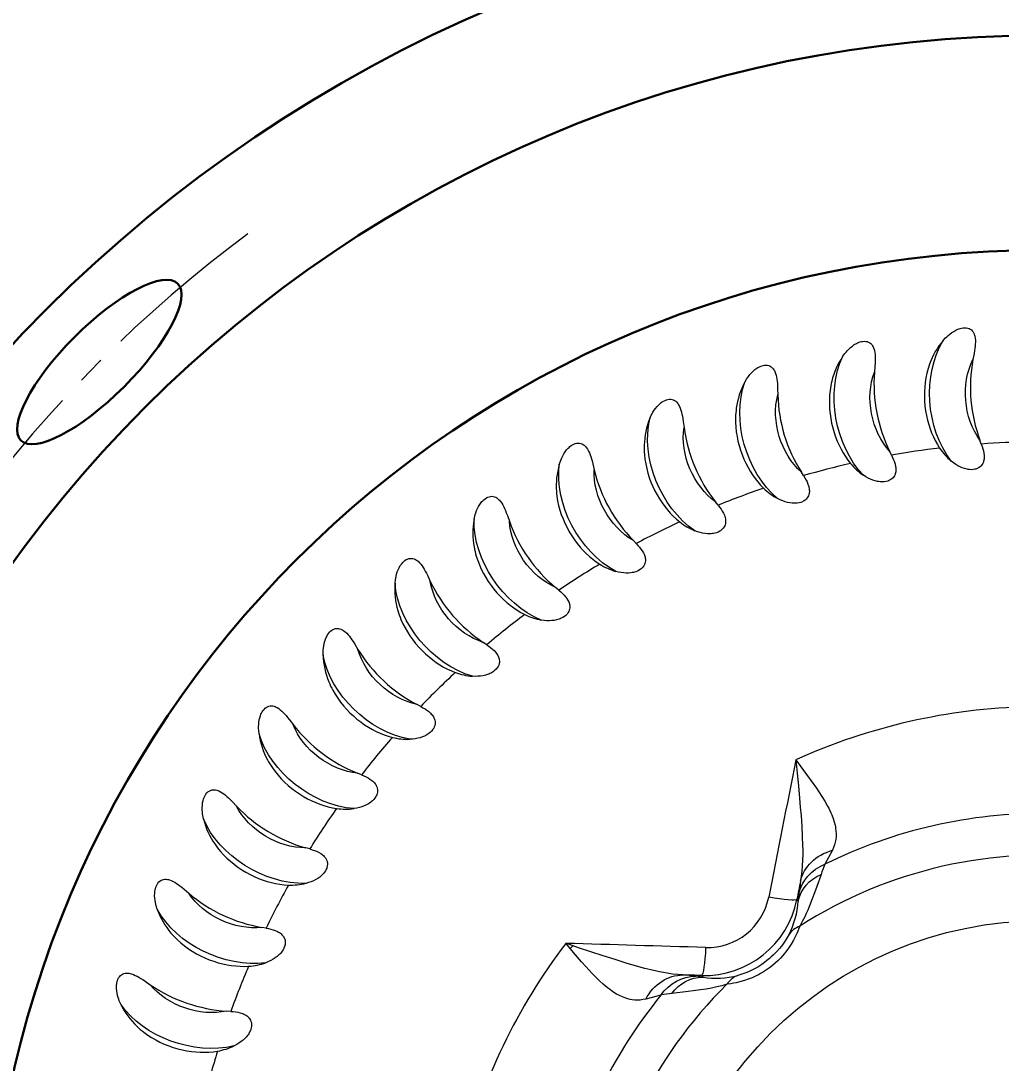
# Model space of a CAD drawing. Extents: x 89 to 601, y -20 to 440.
# Drawn here: x 201.53 to 232.49, y 198.18 to 231.09 of the extents above; entities that cross this region are included whole.
import ezdxf

# ---------------------------------------------------------------- set-up
doc = ezdxf.new("R2010")
doc.units = 0
doc.header["$LTSCALE"] = 7
doc.header["$MEASUREMENT"] = 0
doc.linetypes.add('CENTER2', pattern=[1.125, 0.75, -0.125, 0.125, -0.125])
doc.layers.get('0').update_dxf_attribs({"linetype": 'CONTINUOUS', "lineweight": 15})
for name, color, linetype, lineweight in [('1', 1, 'CENTER2', 15), ('3', 3, 'CONTINUOUS', 30), ('8', 250, 'CONTINUOUS', 15)]:
    doc.layers.add(name, color=color, linetype=linetype, lineweight=lineweight)
doc.styles.add('ITALICT', font='ITALICT.shx', dxfattribs={"width": 0.8, "height": 3})
doc.dimstyles.get("Standard").update_dxf_attribs({"dimtxt": 3, "dimasz": 3, "dimexe": 0.5, "dimexo": 0.5, "dimgap": 0.8, "dimtad": 1, "dimdsep": 46, "dimtxsty": 'ITALICT', "dimcen": 0.09, "dimazin": 2, "dimtfac": 1, "dimtmove": 0, "dimatfit": 3, "dimfxl": 1, "dimtolj": 1, "dimtzin": 0, "dimarcsym": 0})

# ---------------------------------------------------------------- blocks, each defined once
blk = doc.blocks.new('*D62')
at = {"color": 0, "lineweight": -2, "transparency": 16777216}
for p, q in [((173.432, 212.495), (156.954, 218.492)), ((170.807, 190.52), (152.021, 190.52))]:
    blk.add_line(p, q, dxfattribs=at)
blk.add_arc((233.807, 190.52), 81.286, 162.11471, 177.88529, dxfattribs=at)
at = {"color": 0, "transparency": 16777216}
for points in [[(155.977, 215.646), (156.922, 215.322), (157.423, 218.321)], [(153.077, 193.51), (152.077, 193.529), (152.521, 190.52)]]:
    blk.add_solid(points, dxfattribs=at)
at = {"color": 0, "transparency": 16777216, "insert": (151.491, 205.035), "char_height": 3, "attachment_point": 5, "rotation": 80, "style": 'ITALICT'}
blk.add_mtext('\\A1;20°', dxfattribs=at)
blk = doc.blocks.new('*D63')
at = {"color": 0, "lineweight": -2, "transparency": 16777216}
for p, q in [((181.658, 242.669), (170.053, 254.274)), ((170.807, 190.52), (143.645, 190.52))]:
    blk.add_line(p, q, dxfattribs=at)
blk.add_arc((233.807, 190.52), 89.662, 136.91715, 178.08285, dxfattribs=at)
at = {"color": 0, "transparency": 16777216}
for points in [[(167.962, 252.112), (168.681, 251.416), (170.407, 253.92)], [(144.696, 193.511), (143.696, 193.528), (144.145, 190.52)]]:
    blk.add_solid(points, dxfattribs=at)
at = {"color": 0, "transparency": 16777216, "insert": (148.846, 225.712), "char_height": 3, "attachment_point": 5, "rotation": 67.5, "style": 'ITALICT'}
blk.add_mtext('\\A1;45°', dxfattribs=at)
blk = doc.blocks.new('*U72')
at = {"layer": '1'}
blk.add_arc((42.14, 0), 42.14, 171.5767, 188.4233, dxfattribs=at)
at = {"layer": '3'}
blk.add_ellipse((0, 0), major_axis=(0, 3.5), ratio=0.316357, dxfattribs=at)
blk = doc.blocks.new('*U73')
at = {"color": 0, "linetype": 'ByBlock', "lineweight": -2, "rotation": 315.0000000000001}
blk.add_blockref('*U72', (204.01, 220.317), dxfattribs=at)

msp = doc.modelspace()

# ---------------------------------------------------------------- linework, layer by layer
at = {"layer": '1'}
msp.add_arc((233.807, 190.52), 57, 12.6703, 166.5373, dxfattribs=at)
at = {"layer": '3'}
for radius in [44.5, 40.105, 33.325]:
    msp.add_circle((233.807, 190.52), radius, dxfattribs=at)
at = {"layer": '8', "ltscale": 0.003281}
for p, q in [((231.866, 217.726), (231.821, 217.849)), ((226.252, 216.728), (226.183, 216.839)), ((223.554, 215.794), (223.473, 215.898)), ((218.524, 213.11), (218.423, 213.194)), ((216.246, 211.389), (216.137, 211.462)), ((212.291, 207.282), (212.169, 207.331)), ((210.657, 204.941), (210.53, 204.977)), ((208.164, 199.812), (208.033, 199.821))]:
    msp.add_line(p, q, dxfattribs=at)
at = {"layer": '8', "ltscale": 0.00328}
for p, q in [((229.033, 217.374), (228.976, 217.492)), ((220.969, 214.584), (220.877, 214.678)), ((214.161, 209.439), (214.045, 209.5)), ((209.276, 202.442), (209.147, 202.464))]:
    msp.add_line(p, q, dxfattribs=at)
at = {"layer": '8', "ltscale": 0.012494}
msp.add_line((227.162, 204.9), (226.928, 204.459), dxfattribs=at)
at = {"layer": '8', "ltscale": 0.005581}
msp.add_line((226.106, 203.519), (226.084, 203.297), dxfattribs=at)
at = {"layer": '8', "ltscale": 0.001645}
for p, q in [((226.043, 203.349), (226.084, 203.297)), ((223.028, 200.944), (223.069, 200.893))]:
    msp.add_line(p, q, dxfattribs=at)
at = {"layer": '8', "ltscale": 0.00296}
msp.add_line((218.963, 201.885), (218.878, 201.802), dxfattribs=at)
at = {"layer": '8', "ltscale": 0.00558}
msp.add_line((223.069, 200.893), (222.848, 200.921), dxfattribs=at)
at = {"layer": '8', "ltscale": 0.012493}
msp.add_line((221.749, 200.329), (221.267, 200.198), dxfattribs=at)
at = {"layer": '8'}
for points in [[(230.663, 220.997), (230.737, 221.078), (230.776, 221.116), (230.817, 221.154), (230.873, 221.2), (230.932, 221.244), (230.994, 221.284), (231.059, 221.32), (231.127, 221.35), (231.162, 221.363), (231.197, 221.374), (231.245, 221.386), (231.293, 221.393), (231.342, 221.396), (231.389, 221.394), (231.435, 221.385), (231.478, 221.371), (231.517, 221.351), (231.552, 221.327), (231.582, 221.297), (231.607, 221.264), (231.628, 221.228), (231.644, 221.19), (231.654, 221.16), (231.661, 221.13), (231.672, 221.069), (231.677, 221.006), (231.678, 220.943), (231.675, 220.88), (231.67, 220.817), (231.661, 220.746), (231.651, 220.675), (231.636, 220.58), (231.601, 220.392)], [(227.494, 220.502), (227.56, 220.59), (227.595, 220.632), (227.631, 220.673), (227.682, 220.726), (227.736, 220.775), (227.794, 220.821), (227.855, 220.864), (227.919, 220.901), (227.952, 220.917), (227.986, 220.932), (228.032, 220.949), (228.08, 220.961), (228.128, 220.969), (228.175, 220.972), (228.222, 220.968), (228.266, 220.959), (228.307, 220.943), (228.344, 220.922), (228.377, 220.896), (228.406, 220.865), (228.43, 220.832), (228.45, 220.796), (228.463, 220.767), (228.473, 220.738), (228.49, 220.678), (228.502, 220.617), (228.509, 220.554), (228.513, 220.491), (228.515, 220.428), (228.514, 220.356), (228.511, 220.284), (228.505, 220.189), (228.491, 219.998)], [(224.395, 219.678), (224.451, 219.772), (224.481, 219.818), (224.513, 219.862), (224.558, 219.92), (224.607, 219.975), (224.659, 220.027), (224.715, 220.075), (224.775, 220.119), (224.807, 220.139), (224.839, 220.157), (224.883, 220.178), (224.929, 220.196), (224.976, 220.209), (225.023, 220.216), (225.069, 220.218), (225.114, 220.213), (225.157, 220.202), (225.196, 220.184), (225.232, 220.162), (225.263, 220.134), (225.291, 220.103), (225.315, 220.07), (225.33, 220.043), (225.344, 220.015), (225.367, 219.957), (225.385, 219.897), (225.399, 219.836), (225.409, 219.773), (225.417, 219.71), (225.424, 219.639), (225.429, 219.568), (225.433, 219.472), (225.439, 219.281)], [(230.23, 220.247), (230.206, 220.178), (230.184, 220.108), (230.164, 220.037), (230.146, 219.965), (230.116, 219.82), (230.093, 219.673), (230.077, 219.525), (230.069, 219.376), (230.067, 219.226), (230.073, 219.077), (230.086, 218.927), (230.106, 218.778), (230.132, 218.631), (230.166, 218.485), (230.206, 218.341), (230.249, 218.21), (230.297, 218.082), (230.352, 217.956), (230.412, 217.833), (230.478, 217.714), (230.549, 217.599)], [(227.142, 219.711), (227.126, 219.639), (227.111, 219.568), (227.099, 219.495), (227.088, 219.421), (227.073, 219.274), (227.066, 219.125), (227.066, 218.976), (227.073, 218.827), (227.087, 218.678), (227.109, 218.53), (227.137, 218.382), (227.172, 218.237), (227.214, 218.093), (227.263, 217.951), (227.317, 217.812), (227.374, 217.687), (227.436, 217.564), (227.503, 217.445), (227.576, 217.329), (227.653, 217.217), (227.736, 217.111)], [(221.399, 218.534), (221.444, 218.634), (221.47, 218.682), (221.497, 218.73), (221.536, 218.792), (221.579, 218.852), (221.625, 218.909), (221.676, 218.963), (221.731, 219.013), (221.76, 219.036), (221.79, 219.057), (221.832, 219.083), (221.876, 219.105), (221.921, 219.123), (221.967, 219.135), (222.013, 219.142), (222.058, 219.142), (222.102, 219.135), (222.143, 219.122), (222.181, 219.103), (222.215, 219.079), (222.245, 219.051), (222.272, 219.02), (222.291, 218.995), (222.307, 218.969), (222.336, 218.914), (222.36, 218.856), (222.38, 218.796), (222.397, 218.735), (222.412, 218.674), (222.426, 218.603), (222.438, 218.533), (222.453, 218.438), (222.478, 218.248)], [(224.127, 218.854), (224.119, 218.781), (224.112, 218.709), (224.107, 218.635), (224.104, 218.56), (224.105, 218.412), (224.113, 218.264), (224.128, 218.116), (224.151, 217.968), (224.181, 217.821), (224.218, 217.676), (224.261, 217.533), (224.311, 217.391), (224.368, 217.253), (224.431, 217.117), (224.5, 216.984), (224.569, 216.865), (224.644, 216.75), (224.723, 216.638), (224.807, 216.531), (224.896, 216.428), (224.99, 216.33)], [(218.538, 217.084), (218.573, 217.187), (218.593, 217.238), (218.615, 217.289), (218.648, 217.354), (218.684, 217.418), (218.724, 217.48), (218.769, 217.539), (218.819, 217.594), (218.845, 217.62), (218.873, 217.645), (218.912, 217.675), (218.953, 217.701), (218.996, 217.724), (219.041, 217.741), (219.086, 217.752), (219.131, 217.757), (219.175, 217.754), (219.217, 217.746), (219.256, 217.731), (219.293, 217.711), (219.326, 217.686), (219.356, 217.658), (219.377, 217.635), (219.396, 217.611), (219.431, 217.559), (219.461, 217.504), (219.487, 217.447), (219.511, 217.388), (219.532, 217.328), (219.553, 217.26), (219.573, 217.191), (219.597, 217.098), (219.642, 216.912)], [(221.219, 217.687), (221.217, 217.614), (221.218, 217.541), (221.221, 217.467), (221.226, 217.392), (221.242, 217.245), (221.266, 217.099), (221.297, 216.953), (221.335, 216.808), (221.38, 216.666), (221.432, 216.525), (221.49, 216.387), (221.555, 216.251), (221.626, 216.119), (221.702, 215.991), (221.785, 215.866), (221.866, 215.755), (221.952, 215.648), (222.043, 215.545), (222.138, 215.447), (222.237, 215.354), (222.34, 215.267)], [(231.866, 217.726), (231.892, 217.652), (231.915, 217.575), (231.932, 217.507), (231.946, 217.437), (231.954, 217.361), (231.955, 217.323), (231.954, 217.286), (231.951, 217.25), (231.946, 217.216), (231.939, 217.186), (231.93, 217.158), (231.92, 217.133), (231.909, 217.11), (231.886, 217.073), (231.862, 217.042), (231.836, 217.016), (231.797, 216.985), (231.757, 216.962), (231.715, 216.944), (231.688, 216.935), (231.66, 216.928), (231.604, 216.919), (231.547, 216.916), (231.49, 216.919), (231.452, 216.923), (231.415, 216.93), (231.375, 216.938), (231.335, 216.949), (231.265, 216.973), (231.196, 217.004), (231.126, 217.04), (231.056, 217.083), (230.986, 217.132), (230.916, 217.188)], [(229.033, 217.374), (229.066, 217.303), (229.097, 217.229), (229.121, 217.164), (229.142, 217.095), (229.158, 217.021), (229.164, 216.983), (229.167, 216.946), (229.167, 216.91), (229.165, 216.875), (229.162, 216.844), (229.156, 216.816), (229.149, 216.79), (229.14, 216.766), (229.122, 216.726), (229.1, 216.693), (229.077, 216.664), (229.042, 216.63), (229.004, 216.603), (228.965, 216.581), (228.938, 216.569), (228.911, 216.559), (228.856, 216.544), (228.8, 216.535), (228.743, 216.532), (228.705, 216.532), (228.668, 216.535), (228.627, 216.539), (228.586, 216.546), (228.514, 216.563), (228.442, 216.586), (228.368, 216.614), (228.294, 216.649), (228.219, 216.691), (228.144, 216.739)], [(226.252, 216.728), (226.292, 216.661), (226.331, 216.59), (226.362, 216.528), (226.39, 216.462), (226.414, 216.389), (226.423, 216.353), (226.43, 216.316), (226.434, 216.28), (226.436, 216.246), (226.435, 216.215), (226.433, 216.186), (226.428, 216.159), (226.422, 216.134), (226.408, 216.093), (226.39, 216.058), (226.37, 216.027), (226.339, 215.989), (226.304, 215.958), (226.267, 215.932), (226.242, 215.917), (226.216, 215.905), (226.163, 215.884), (226.108, 215.87), (226.052, 215.86), (226.014, 215.857), (225.977, 215.855), (225.936, 215.855), (225.894, 215.858), (225.821, 215.867), (225.747, 215.882), (225.671, 215.903), (225.593, 215.93), (225.514, 215.964), (225.434, 216.004)], [(215.845, 215.342), (215.869, 215.449), (215.884, 215.502), (215.901, 215.554), (215.926, 215.623), (215.955, 215.69), (215.989, 215.756), (216.027, 215.819), (216.071, 215.879), (216.095, 215.908), (216.12, 215.935), (216.155, 215.969), (216.193, 216), (216.234, 216.027), (216.276, 216.048), (216.32, 216.064), (216.364, 216.073), (216.408, 216.076), (216.451, 216.072), (216.492, 216.061), (216.53, 216.045), (216.566, 216.024), (216.599, 215.999), (216.622, 215.978), (216.644, 215.956), (216.683, 215.908), (216.719, 215.857), (216.751, 215.802), (216.781, 215.746), (216.808, 215.689), (216.836, 215.623), (216.863, 215.557), (216.897, 215.467), (216.961, 215.287)], [(218.448, 216.222), (218.454, 216.149), (218.463, 216.077), (218.474, 216.003), (218.486, 215.93), (218.517, 215.785), (218.556, 215.642), (218.602, 215.5), (218.655, 215.361), (218.715, 215.223), (218.781, 215.089), (218.854, 214.958), (218.932, 214.83), (219.016, 214.706), (219.106, 214.586), (219.201, 214.471), (219.294, 214.369), (219.39, 214.271), (219.491, 214.179), (219.596, 214.091), (219.705, 214.009), (219.816, 213.933)], [(223.554, 215.794), (223.601, 215.732), (223.647, 215.666), (223.684, 215.607), (223.719, 215.544), (223.75, 215.475), (223.763, 215.439), (223.774, 215.404), (223.782, 215.369), (223.787, 215.334), (223.79, 215.303), (223.79, 215.274), (223.789, 215.247), (223.785, 215.222), (223.775, 215.18), (223.762, 215.142), (223.745, 215.11), (223.717, 215.069), (223.686, 215.034), (223.652, 215.005), (223.629, 214.987), (223.604, 214.972), (223.554, 214.946), (223.5, 214.926), (223.445, 214.911), (223.409, 214.903), (223.371, 214.898), (223.33, 214.894), (223.289, 214.892), (223.215, 214.893), (223.14, 214.9), (223.062, 214.913), (222.982, 214.932), (222.9, 214.957), (222.816, 214.989)], [(220.969, 214.584), (221.022, 214.527), (221.074, 214.466), (221.118, 214.411), (221.158, 214.353), (221.197, 214.287), (221.213, 214.253), (221.228, 214.218), (221.239, 214.184), (221.248, 214.151), (221.254, 214.12), (221.258, 214.092), (221.259, 214.065), (221.258, 214.039), (221.253, 213.996), (221.243, 213.957), (221.23, 213.923), (221.206, 213.879), (221.179, 213.842), (221.149, 213.809), (221.127, 213.789), (221.104, 213.772), (221.056, 213.741), (221.006, 213.715), (220.952, 213.694), (220.917, 213.683), (220.88, 213.673), (220.84, 213.665), (220.799, 213.659), (220.726, 213.652), (220.65, 213.652), (220.571, 213.656), (220.49, 213.667), (220.406, 213.683), (220.319, 213.706)], [(215.845, 214.476), (215.859, 214.404), (215.876, 214.333), (215.894, 214.261), (215.914, 214.189), (215.96, 214.049), (216.014, 213.91), (216.074, 213.774), (216.141, 213.641), (216.215, 213.51), (216.295, 213.384), (216.381, 213.261), (216.473, 213.142), (216.569, 213.027), (216.671, 212.918), (216.778, 212.813), (216.88, 212.721), (216.987, 212.634), (217.097, 212.553), (217.21, 212.476), (217.327, 212.406), (217.446, 212.342)], [(213.349, 213.328), (213.362, 213.437), (213.371, 213.491), (213.382, 213.545), (213.4, 213.616), (213.422, 213.686), (213.449, 213.755), (213.48, 213.822), (213.517, 213.886), (213.538, 213.917), (213.56, 213.947), (213.592, 213.984), (213.626, 214.019), (213.664, 214.05), (213.704, 214.076), (213.746, 214.096), (213.789, 214.11), (213.832, 214.117), (213.875, 214.117), (213.917, 214.111), (213.957, 214.099), (213.994, 214.082), (214.03, 214.061), (214.055, 214.043), (214.079, 214.023), (214.123, 213.979), (214.164, 213.932), (214.202, 213.881), (214.237, 213.828), (214.27, 213.774), (214.305, 213.712), (214.339, 213.648), (214.381, 213.563), (214.464, 213.39)], [(218.524, 213.11), (218.582, 213.059), (218.641, 213.004), (218.69, 212.954), (218.737, 212.9), (218.782, 212.839), (218.802, 212.806), (218.82, 212.774), (218.835, 212.741), (218.847, 212.709), (218.856, 212.679), (218.862, 212.651), (218.866, 212.624), (218.868, 212.598), (218.867, 212.555), (218.862, 212.516), (218.852, 212.48), (218.834, 212.434), (218.81, 212.394), (218.784, 212.358), (218.764, 212.337), (218.743, 212.316), (218.699, 212.281), (218.651, 212.25), (218.601, 212.223), (218.566, 212.208), (218.531, 212.195), (218.492, 212.183), (218.451, 212.172), (218.379, 212.158), (218.304, 212.15), (218.225, 212.146), (218.143, 212.148), (218.058, 212.156), (217.969, 212.169)], [(213.44, 212.467), (213.461, 212.397), (213.485, 212.328), (213.51, 212.258), (213.538, 212.189), (213.598, 212.054), (213.666, 211.922), (213.741, 211.793), (213.821, 211.667), (213.909, 211.546), (214.001, 211.428), (214.1, 211.314), (214.203, 211.206), (214.311, 211.102), (214.424, 211.004), (214.541, 210.911), (214.652, 210.83), (214.767, 210.755), (214.885, 210.685), (215.006, 210.621), (215.129, 210.564), (215.254, 210.512)], [(211.077, 211.065), (211.078, 211.174), (211.082, 211.229), (211.087, 211.284), (211.098, 211.357), (211.112, 211.429), (211.131, 211.499), (211.156, 211.569), (211.186, 211.637), (211.203, 211.67), (211.222, 211.702), (211.25, 211.743), (211.281, 211.781), (211.315, 211.815), (211.352, 211.845), (211.391, 211.87), (211.433, 211.888), (211.475, 211.9), (211.518, 211.905), (211.56, 211.903), (211.601, 211.895), (211.64, 211.882), (211.678, 211.864), (211.704, 211.849), (211.73, 211.832), (211.779, 211.793), (211.825, 211.75), (211.867, 211.704), (211.908, 211.655), (211.946, 211.605), (211.988, 211.546), (212.028, 211.487), (212.079, 211.406), (212.18, 211.243)], [(216.246, 211.389), (216.31, 211.344), (216.374, 211.296), (216.427, 211.251), (216.48, 211.202), (216.531, 211.146), (216.554, 211.116), (216.575, 211.085), (216.594, 211.054), (216.61, 211.023), (216.622, 210.995), (216.631, 210.967), (216.638, 210.941), (216.642, 210.916), (216.646, 210.872), (216.644, 210.833), (216.639, 210.797), (216.625, 210.749), (216.606, 210.707), (216.583, 210.668), (216.566, 210.645), (216.548, 210.622), (216.507, 210.582), (216.463, 210.546), (216.415, 210.515), (216.383, 210.496), (216.349, 210.48), (216.311, 210.463), (216.272, 210.449), (216.202, 210.427), (216.128, 210.411), (216.05, 210.399), (215.968, 210.392), (215.883, 210.391), (215.793, 210.395)], [(211.257, 210.218), (211.286, 210.151), (211.316, 210.084), (211.349, 210.018), (211.384, 209.952), (211.458, 209.824), (211.539, 209.7), (211.627, 209.579), (211.72, 209.462), (211.82, 209.35), (211.924, 209.243), (212.034, 209.141), (212.148, 209.043), (212.266, 208.951), (212.389, 208.865), (212.515, 208.785), (212.634, 208.717), (212.756, 208.654), (212.881, 208.597), (213.008, 208.546), (213.136, 208.501), (213.266, 208.464)], [(209.054, 208.576), (209.044, 208.685), (209.041, 208.74), (209.041, 208.795), (209.044, 208.869), (209.051, 208.942), (209.063, 209.014), (209.08, 209.086), (209.102, 209.157), (209.116, 209.192), (209.131, 209.225), (209.155, 209.269), (209.182, 209.31), (209.212, 209.348), (209.246, 209.381), (209.282, 209.41), (209.321, 209.432), (209.363, 209.448), (209.405, 209.457), (209.447, 209.46), (209.488, 209.456), (209.529, 209.448), (209.568, 209.434), (209.596, 209.422), (209.623, 209.407), (209.676, 209.374), (209.726, 209.336), (209.773, 209.294), (209.819, 209.25), (209.862, 209.204), (209.909, 209.15), (209.955, 209.095), (210.015, 209.02), (210.132, 208.869)], [(214.161, 209.439), (214.229, 209.401), (214.298, 209.36), (214.356, 209.321), (214.413, 209.277), (214.47, 209.227), (214.496, 209.2), (214.52, 209.171), (214.542, 209.142), (214.561, 209.113), (214.576, 209.086), (214.588, 209.06), (214.597, 209.034), (214.604, 209.01), (214.613, 208.967), (214.615, 208.928), (214.613, 208.891), (214.605, 208.842), (214.59, 208.798), (214.571, 208.757), (214.557, 208.732), (214.541, 208.708), (214.505, 208.664), (214.465, 208.624), (214.421, 208.587), (214.39, 208.566), (214.358, 208.545), (214.322, 208.525), (214.285, 208.506), (214.217, 208.478), (214.146, 208.454), (214.069, 208.434), (213.989, 208.419), (213.904, 208.408), (213.814, 208.403)], [(209.322, 207.753), (209.357, 207.689), (209.395, 207.626), (209.434, 207.563), (209.476, 207.502), (209.563, 207.382), (209.657, 207.267), (209.756, 207.156), (209.861, 207.05), (209.972, 206.949), (210.087, 206.853), (210.207, 206.763), (210.33, 206.678), (210.458, 206.599), (210.589, 206.526), (210.722, 206.459), (210.848, 206.404), (210.976, 206.354), (211.106, 206.31), (211.238, 206.273), (211.37, 206.242), (211.503, 206.218)], [(226.006, 207.753), (226.049, 207.337), (226.09, 206.935), (226.127, 206.54), (226.15, 206.265), (226.172, 205.991), (226.195, 205.661), (226.212, 205.332), (226.222, 205.049), (226.224, 204.908), (226.225, 204.77), (226.221, 204.588), (226.213, 204.41), (226.199, 204.236), (226.181, 204.077), (226.157, 203.924)], [(226.006, 207.753), (226.229, 207.452), (226.463, 207.135), (226.576, 206.978), (226.658, 206.86), (226.737, 206.743), (226.834, 206.595), (226.925, 206.446), (227.009, 206.296), (227.045, 206.226), (227.08, 206.156), (227.113, 206.085), (227.143, 206.014), (227.184, 205.907), (227.218, 205.8), (227.246, 205.692), (227.257, 205.638), (227.265, 205.584), (227.275, 205.498), (227.279, 205.413), (227.277, 205.328), (227.268, 205.244), (227.253, 205.16), (227.23, 205.072), (227.2, 204.985), (227.162, 204.9)], [(212.291, 207.282), (212.362, 207.251), (212.435, 207.217), (212.497, 207.184), (212.558, 207.147), (212.62, 207.103), (212.649, 207.079), (212.676, 207.053), (212.701, 207.027), (212.722, 207), (212.74, 206.974), (212.755, 206.949), (212.767, 206.925), (212.777, 206.901), (212.79, 206.86), (212.796, 206.821), (212.798, 206.784), (212.795, 206.735), (212.785, 206.689), (212.77, 206.647), (212.759, 206.62), (212.745, 206.595), (212.714, 206.547), (212.678, 206.503), (212.638, 206.462), (212.61, 206.437), (212.581, 206.414), (212.547, 206.39), (212.512, 206.367), (212.448, 206.332), (212.379, 206.3), (212.305, 206.272), (212.226, 206.249), (212.143, 206.23), (212.054, 206.215)], [(207.302, 205.89), (207.281, 205.997), (207.272, 206.052), (207.266, 206.106), (207.262, 206.18), (207.261, 206.253), (207.265, 206.326), (207.274, 206.4), (207.29, 206.473), (207.3, 206.508), (207.311, 206.543), (207.33, 206.589), (207.352, 206.633), (207.379, 206.674), (207.409, 206.71), (207.442, 206.743), (207.479, 206.769), (207.518, 206.79), (207.559, 206.803), (207.6, 206.81), (207.642, 206.811), (207.683, 206.806), (207.723, 206.797), (207.753, 206.787), (207.782, 206.776), (207.838, 206.748), (207.891, 206.716), (207.942, 206.679), (207.992, 206.64), (208.04, 206.599), (208.093, 206.55), (208.144, 206.5), (208.212, 206.432), (208.344, 206.293)], [(207.655, 205.099), (207.697, 205.039), (207.74, 204.981), (207.786, 204.922), (207.834, 204.865), (207.933, 204.755), (208.038, 204.651), (208.149, 204.551), (208.265, 204.456), (208.385, 204.367), (208.51, 204.284), (208.638, 204.207), (208.77, 204.135), (208.905, 204.07), (209.043, 204.011), (209.183, 203.959), (209.314, 203.917), (209.446, 203.881), (209.58, 203.851), (209.714, 203.827), (209.849, 203.811), (209.984, 203.801)], [(210.657, 204.941), (210.731, 204.918), (210.807, 204.892), (210.872, 204.866), (210.937, 204.835), (211.003, 204.797), (211.034, 204.776), (211.064, 204.754), (211.091, 204.73), (211.115, 204.706), (211.136, 204.682), (211.153, 204.659), (211.168, 204.636), (211.18, 204.613), (211.197, 204.573), (211.207, 204.535), (211.213, 204.499), (211.215, 204.449), (211.21, 204.403), (211.2, 204.359), (211.191, 204.332), (211.18, 204.305), (211.154, 204.254), (211.123, 204.206), (211.088, 204.162), (211.062, 204.134), (211.035, 204.108), (211.005, 204.081), (210.972, 204.054), (210.912, 204.012), (210.847, 203.974), (210.776, 203.938), (210.7, 203.907), (210.619, 203.879), (210.533, 203.855)], [(226.804, 204.132), (226.667, 203.75), (226.599, 203.559), (226.529, 203.37), (226.441, 203.143), (226.386, 203.013), (226.338, 202.903), (226.288, 202.796), (226.213, 202.646), (226.133, 202.502)], [(205.841, 203.035), (205.808, 203.14), (205.794, 203.193), (205.783, 203.247), (205.77, 203.319), (205.762, 203.392), (205.758, 203.465), (205.76, 203.54), (205.767, 203.613), (205.774, 203.65), (205.782, 203.686), (205.795, 203.733), (205.813, 203.779), (205.835, 203.823), (205.861, 203.862), (205.891, 203.898), (205.924, 203.928), (205.962, 203.952), (206.001, 203.97), (206.041, 203.981), (206.083, 203.986), (206.124, 203.986), (206.165, 203.981), (206.195, 203.975), (206.225, 203.966), (206.283, 203.945), (206.34, 203.918), (206.395, 203.887), (206.448, 203.853), (206.501, 203.817), (206.558, 203.774), (206.615, 203.73), (206.689, 203.669), (206.834, 203.545)], [(209.276, 202.442), (209.352, 202.427), (209.431, 202.409), (209.498, 202.39), (209.566, 202.366), (209.635, 202.335), (209.669, 202.318), (209.701, 202.298), (209.73, 202.278), (209.757, 202.256), (209.78, 202.234), (209.799, 202.213), (209.816, 202.192), (209.831, 202.171), (209.852, 202.133), (209.866, 202.096), (209.876, 202.06), (209.883, 202.012), (209.883, 201.965), (209.877, 201.92), (209.871, 201.892), (209.863, 201.864), (209.843, 201.811), (209.817, 201.76), (209.786, 201.712), (209.764, 201.682), (209.74, 201.653), (209.712, 201.623), (209.682, 201.593), (209.627, 201.545), (209.566, 201.5), (209.5, 201.458), (209.428, 201.418), (209.35, 201.382), (209.267, 201.349)], [(226.133, 202.502), (226.106, 202.43), (226.074, 202.35), (226.039, 202.27), (225.999, 202.185), (225.935, 202.063), (225.86, 201.935), (225.819, 201.87), (225.775, 201.805), (225.689, 201.689), (225.643, 201.631), (225.595, 201.574), (225.519, 201.491), (225.439, 201.41), (225.355, 201.332), (225.268, 201.258), (225.177, 201.188), (225.083, 201.122), (224.987, 201.061), (224.89, 201.004), (224.824, 200.969), (224.758, 200.935), (224.625, 200.876), (224.503, 200.828), (224.384, 200.787), (224.269, 200.753), (224.194, 200.734), (224.123, 200.717), (224.039, 200.7), (223.96, 200.686), (223.833, 200.668)], [(206.274, 202.285), (206.322, 202.23), (206.371, 202.177), (206.423, 202.123), (206.477, 202.072), (206.587, 201.973), (206.702, 201.88), (206.823, 201.792), (206.948, 201.71), (207.077, 201.634), (207.21, 201.564), (207.345, 201.501), (207.484, 201.443), (207.625, 201.393), (207.768, 201.349), (207.913, 201.311), (208.047, 201.283), (208.183, 201.261), (208.319, 201.245), (208.455, 201.236), (208.591, 201.234), (208.727, 201.238)], [(225.786, 202.23), (225.738, 202.143), (225.674, 202.039), (225.633, 201.98), (225.588, 201.917), (225.542, 201.857), (225.491, 201.795), (225.396, 201.689), (225.344, 201.635), (225.29, 201.582), (225.234, 201.531), (225.176, 201.48), (225.096, 201.414), (225.014, 201.352), (224.93, 201.293), (224.866, 201.252), (224.803, 201.213), (224.74, 201.177), (224.678, 201.143), (224.602, 201.105), (224.53, 201.072), (224.459, 201.041), (224.392, 201.015), (224.273, 200.974), (224.176, 200.946)], [(222.442, 200.961), (222.282, 200.972), (222.117, 200.991), (221.948, 201.016), (221.824, 201.038), (221.698, 201.063), (221.562, 201.093), (221.425, 201.125), (221.24, 201.171), (221.054, 201.221), (220.867, 201.274), (220.679, 201.329), (220.301, 201.445), (219.919, 201.566), (219.535, 201.692), (219.149, 201.822), (218.743, 201.961)], [(221.267, 200.198), (221.181, 200.182), (221.095, 200.171), (221.01, 200.167), (220.926, 200.17), (220.842, 200.179), (220.773, 200.192), (220.704, 200.208), (220.636, 200.229), (220.585, 200.247), (220.535, 200.267), (220.436, 200.312), (220.349, 200.36), (220.262, 200.413), (220.177, 200.471), (220.119, 200.513), (220.062, 200.557), (219.994, 200.612), (219.928, 200.669), (219.806, 200.78), (219.685, 200.898), (219.566, 201.021), (219.469, 201.125), (219.372, 201.232), (219.244, 201.377), (218.987, 201.675), (218.743, 201.961)], [(204.686, 200.043), (204.642, 200.144), (204.623, 200.195), (204.606, 200.248), (204.586, 200.318), (204.57, 200.39), (204.559, 200.462), (204.553, 200.536), (204.552, 200.611), (204.555, 200.648), (204.559, 200.685), (204.568, 200.733), (204.581, 200.78), (204.598, 200.826), (204.619, 200.868), (204.645, 200.907), (204.676, 200.94), (204.71, 200.968), (204.747, 200.99), (204.786, 201.005), (204.827, 201.015), (204.868, 201.019), (204.909, 201.018), (204.94, 201.015), (204.971, 201.01), (205.031, 200.994), (205.09, 200.973), (205.148, 200.949), (205.205, 200.92), (205.26, 200.89), (205.322, 200.853), (205.383, 200.815), (205.463, 200.763), (205.621, 200.655)], [(223.833, 200.668), (223.674, 200.622), (223.51, 200.582), (223.343, 200.547), (223.172, 200.516), (222.999, 200.489), (222.763, 200.458), (222.603, 200.438), (222.095, 200.377)], [(208.164, 199.812), (208.242, 199.805), (208.322, 199.795), (208.39, 199.784), (208.46, 199.767), (208.533, 199.744), (208.568, 199.73), (208.601, 199.714), (208.633, 199.696), (208.662, 199.678), (208.687, 199.659), (208.709, 199.64), (208.727, 199.62), (208.744, 199.601), (208.769, 199.565), (208.787, 199.53), (208.801, 199.496), (208.812, 199.448), (208.817, 199.401), (208.817, 199.357), (208.814, 199.328), (208.809, 199.299), (208.794, 199.244), (208.774, 199.191), (208.748, 199.14), (208.729, 199.108), (208.708, 199.076), (208.684, 199.043), (208.657, 199.011), (208.607, 198.957), (208.551, 198.906), (208.489, 198.857), (208.422, 198.81), (208.349, 198.766), (208.269, 198.725)], [(205.195, 199.343), (205.248, 199.293), (205.303, 199.245), (205.36, 199.197), (205.419, 199.152), (205.539, 199.065), (205.663, 198.984), (205.792, 198.91), (205.925, 198.841), (206.062, 198.779), (206.201, 198.724), (206.343, 198.675), (206.486, 198.632), (206.632, 198.596), (206.779, 198.567), (206.927, 198.545), (207.063, 198.532), (207.201, 198.524), (207.338, 198.522), (207.474, 198.527), (207.61, 198.539), (207.744, 198.557)]]:
    msp.add_lwpolyline(points, dxfattribs=at)
msp.add_circle((233.807, 190.52), 12.161, dxfattribs=at)
for centre, radius, start, end in [((232.463, 219.46), 2.368, 139.4957, 160.5677), ((229.446, 219.16), 2.368, 145.4957, 166.5677), ((236.318, 219.52), 4.797, 169.5291, 200.3925), ((233.273, 219.624), 4.797, 175.5291, 206.3925), ((226.476, 218.548), 2.368, 151.4957, 172.5677), ((230.233, 219.409), 4.797, 181.5291, 212.3925), ((223.586, 217.628), 2.368, 157.4957, 178.5677), ((227.233, 218.877), 4.797, 187.5291, 218.3925), ((233.807, 190.52), 27.275, 96.8613, 100.0809), ((232.165, 218.671), 1.939, 213.5475, 229.8921), ((233.807, 190.52), 27.275, 90.8613, 94.0809), ((220.809, 216.411), 2.368, 163.4957, 184.5677), ((224.305, 218.034), 4.797, 193.5291, 224.3925), ((233.807, 190.52), 27.275, 102.8613, 106.0809), ((229.232, 218.345), 1.939, 219.5475, 235.8921), ((233.807, 190.52), 27.275, 108.8613, 112.0809), ((226.348, 217.715), 1.939, 225.5475, 241.8921), ((218.174, 214.91), 2.368, 169.4957, 190.5677), ((221.481, 216.89), 4.797, 199.5291, 230.3925), ((233.807, 190.52), 27.275, 114.8613, 118.0809), ((223.546, 216.786), 1.939, 231.5475, 247.8921), ((233.807, 190.52), 27.275, 120.8613, 124.0809), ((220.857, 215.569), 1.939, 237.5475, 253.8921), ((215.71, 213.142), 2.368, 175.4957, 196.5677), ((218.792, 215.457), 4.797, 205.5291, 236.3925), ((233.807, 190.52), 27.275, 126.8613, 130.0809), ((218.31, 214.078), 1.939, 243.5475, 259.8921), ((213.444, 211.127), 2.368, 181.4957, 202.5677), ((216.268, 213.751), 4.797, 211.5291, 242.3925), ((233.807, 190.52), 27.275, 132.8613, 136.0809), ((215.932, 212.329), 1.939, 249.5475, 265.8921), ((233.807, 190.52), 18.916, 91.3566, 114.3577), ((213.936, 211.791), 4.797, 217.5291, 248.3925), ((211.402, 208.885), 2.368, 187.4957, 208.5677), ((233.807, 190.52), 27.275, 138.8613, 142.0809), ((213.75, 210.341), 1.939, 255.5475, 271.8921), ((211.821, 209.597), 4.797, 223.5291, 254.3925), ((233.807, 190.52), 27.275, 144.8613, 148.0809), ((211.788, 208.136), 1.939, 261.5475, 277.8921), ((233.807, 190.52), 15.544, 89.4443, 116.27), ((209.605, 206.443), 2.368, 193.4957, 214.5677), ((233.807, 190.52), 14.229, 83.0754, 122.6389), ((239.209, 199.618), 13.201, 158.4865, 160.0031), ((233.807, 190.52), 27.275, 150.8613, 154.0809), ((210.067, 205.738), 1.939, 267.5475, 283.8921), ((237.364, 202.308), 11.322, 171.7946, 173.8585), ((209.947, 207.194), 4.797, 229.5291, 260.3925), ((223.22, 203.796), 1.967, 268.2637, 348.8792), ((223.113, 203.931), 2.988, 268.3779, 348.765), ((223.366, 203.482), 2.725, 332.6599, 356.1177), ((208.073, 203.826), 2.368, 199.4957, 220.5677), ((226.371, 201.838), 0.705, 109.7554, 146.1933), ((233.807, 190.52), 18.916, 142.7851, 165.7863), ((233.807, 190.52), 27.275, 156.8613, 160.0809), ((208.607, 203.173), 1.939, 273.5475, 289.8921), ((221.523, 189.675), 11.323, 83.2844, 85.3481), ((223.494, 203.584), 2.725, 261.0253, 284.4829), ((224.427, 200.288), 0.705, 110.9497, 147.388), ((208.335, 204.609), 4.797, 235.5291, 266.3925), ((233.807, 190.52), 14.229, 134.5041, 174.0674), ((233.807, 190.52), 15.544, 140.8729, 167.6986), ((223.737, 187.268), 13.212, 97.1408, 98.6562), ((206.823, 201.063), 2.368, 205.4957, 226.5677), ((233.807, 190.52), 27.275, 162.8613, 166.0809), ((207.422, 200.47), 1.939, 279.5475, 295.8921)]:
    msp.add_arc(centre, radius, start, end, dxfattribs=at)
at = {"layer": '8', "extrusion": (0, 0, -1)}
for centre, major_axis, ratio, start_param, end_param in [((232.18, 219.131), (-0.286, 2.725), 0.707107, 3.995153, 5.538269), ((229.198, 218.805), (-0.57, 2.68), 0.707107, 3.995153, 5.538269), ((232.742, 219.191), (-0.203, 1.929), 0.707107, 4.020218, 5.456624), ((229.751, 218.922), (-0.403, 1.898), 0.707107, 4.020218, 5.456624), ((226.266, 218.168), (-0.847, 2.606), 0.707107, 3.995153, 5.538269), ((226.804, 218.343), (-0.599, 1.845), 0.707107, 4.020218, 5.456624), ((223.418, 217.228), (-1.114, 2.503), 0.707107, 3.995153, 5.538269), ((223.935, 217.458), (-0.789, 1.772), 0.707107, 4.020218, 5.456624), ((220.683, 215.996), (-1.37, 2.373), 0.707107, 3.995153, 5.538269), ((221.173, 216.279), (-0.97, 1.68), 0.707107, 4.020218, 5.456624), ((218.092, 214.484), (-1.611, 2.217), 0.707107, 3.995153, 5.538269), ((218.55, 214.817), (-1.14, 1.569), 0.707107, 4.020218, 5.456624), ((215.673, 212.71), (-1.833, 2.036), 0.707107, 3.995153, 5.538269), ((216.093, 213.089), (-1.298, 1.442), 0.707107, 4.020218, 5.456624), ((213.453, 210.693), (-2.036, 1.833), 0.707107, 3.995153, 5.538269), ((213.831, 211.114), (-1.442, 1.298), 0.707107, 4.020218, 5.456624), ((211.788, 208.913), (-1.57, 1.14), 0.707107, 4.020218, 5.456624), ((211.456, 208.455), (-2.217, 1.611), 0.707107, 3.995153, 5.538269), ((219.915, 193.322), (19.45, 96.43), 0.032079, 1.414117, 1.459453), ((209.986, 206.51), (-1.68, 0.97), 0.707107, 4.020218, 5.456624), ((209.703, 206.02), (-2.373, 1.37), 0.707107, 3.995153, 5.538269), ((227.763, 203.6), (-1.62, 0.246), 0.831793, 0.057845, 1.068356), ((227.533, 203.232), (-1.445, 0.182), 0.91658, 0.080321, 1.026256), ((227.366, 203.039), (-1.298, 0.165), 0.914829, 0.079518, 1.010163), ((220.755, 193.153), (19.646, 97.4), 0.032079, 1.453512, 1.459453), ((208.445, 203.933), (-1.772, 0.789), 0.707107, 4.020218, 5.456624), ((225.063, 203.546), (-0.981, 0.194), 0.111056, 3.173877, 4.601519), ((208.215, 203.416), (-2.503, 1.114), 0.707107, 3.995153, 5.538269), ((234.167, 204.687), (98.34, -2.495), 0.032079, 1.682139, 1.727475), ((223.053, 201.943), (-0.029, -1), 0.111056, 4.823259, 6.250901), ((222.4, 199.324), (-0.12, -1.635), 0.831792, 2.073254, 3.083768), ((222.811, 199.465), (-0.144, -1.449), 0.916578, 2.115349, 3.061286), ((223.036, 199.585), (-0.128, -1.302), 0.914829, 2.131427, 3.062072), ((234.145, 203.831), (99.33, -2.52), 0.032079, 1.682139, 1.68808), ((207.182, 201.208), (-1.845, 0.599), 0.707107, 4.020218, 5.456624), ((207.007, 200.67), (-2.606, 0.847), 0.707107, 3.995153, 5.538269)]:
    msp.add_ellipse(centre, major_axis=major_axis, ratio=ratio, start_param=start_param, end_param=end_param, dxfattribs=at)

# ---------------------------------------------------------------- block references
msp.add_blockref('*U73', (0, 0))

# ---------------------------------------------------------------- dimensions: what is measured, and where the dimension line sits
for base, line1, line2, picture, middle in [((156.158, 235.351), ((191.911, 232.416), (182.012, 242.315)), ((171.307, 190.52), (296.307, 190.52)), '*D63', (148.846, 225.712)), ((154.712, 209.266), ((171.307, 190.52), (296.307, 190.52)), ((186.588, 207.706), (173.902, 212.324)), '*D62', (151.491, 205.035))]:
    dim = msp.add_angular_dim_2l(base=base, line1=line1, line2=line2, dimstyle='Standard')
    dim.commit()
    dim.dimension.update_dxf_attribs({"geometry": picture, "text_midpoint": middle})

doc.saveas('drawing.dxf')
